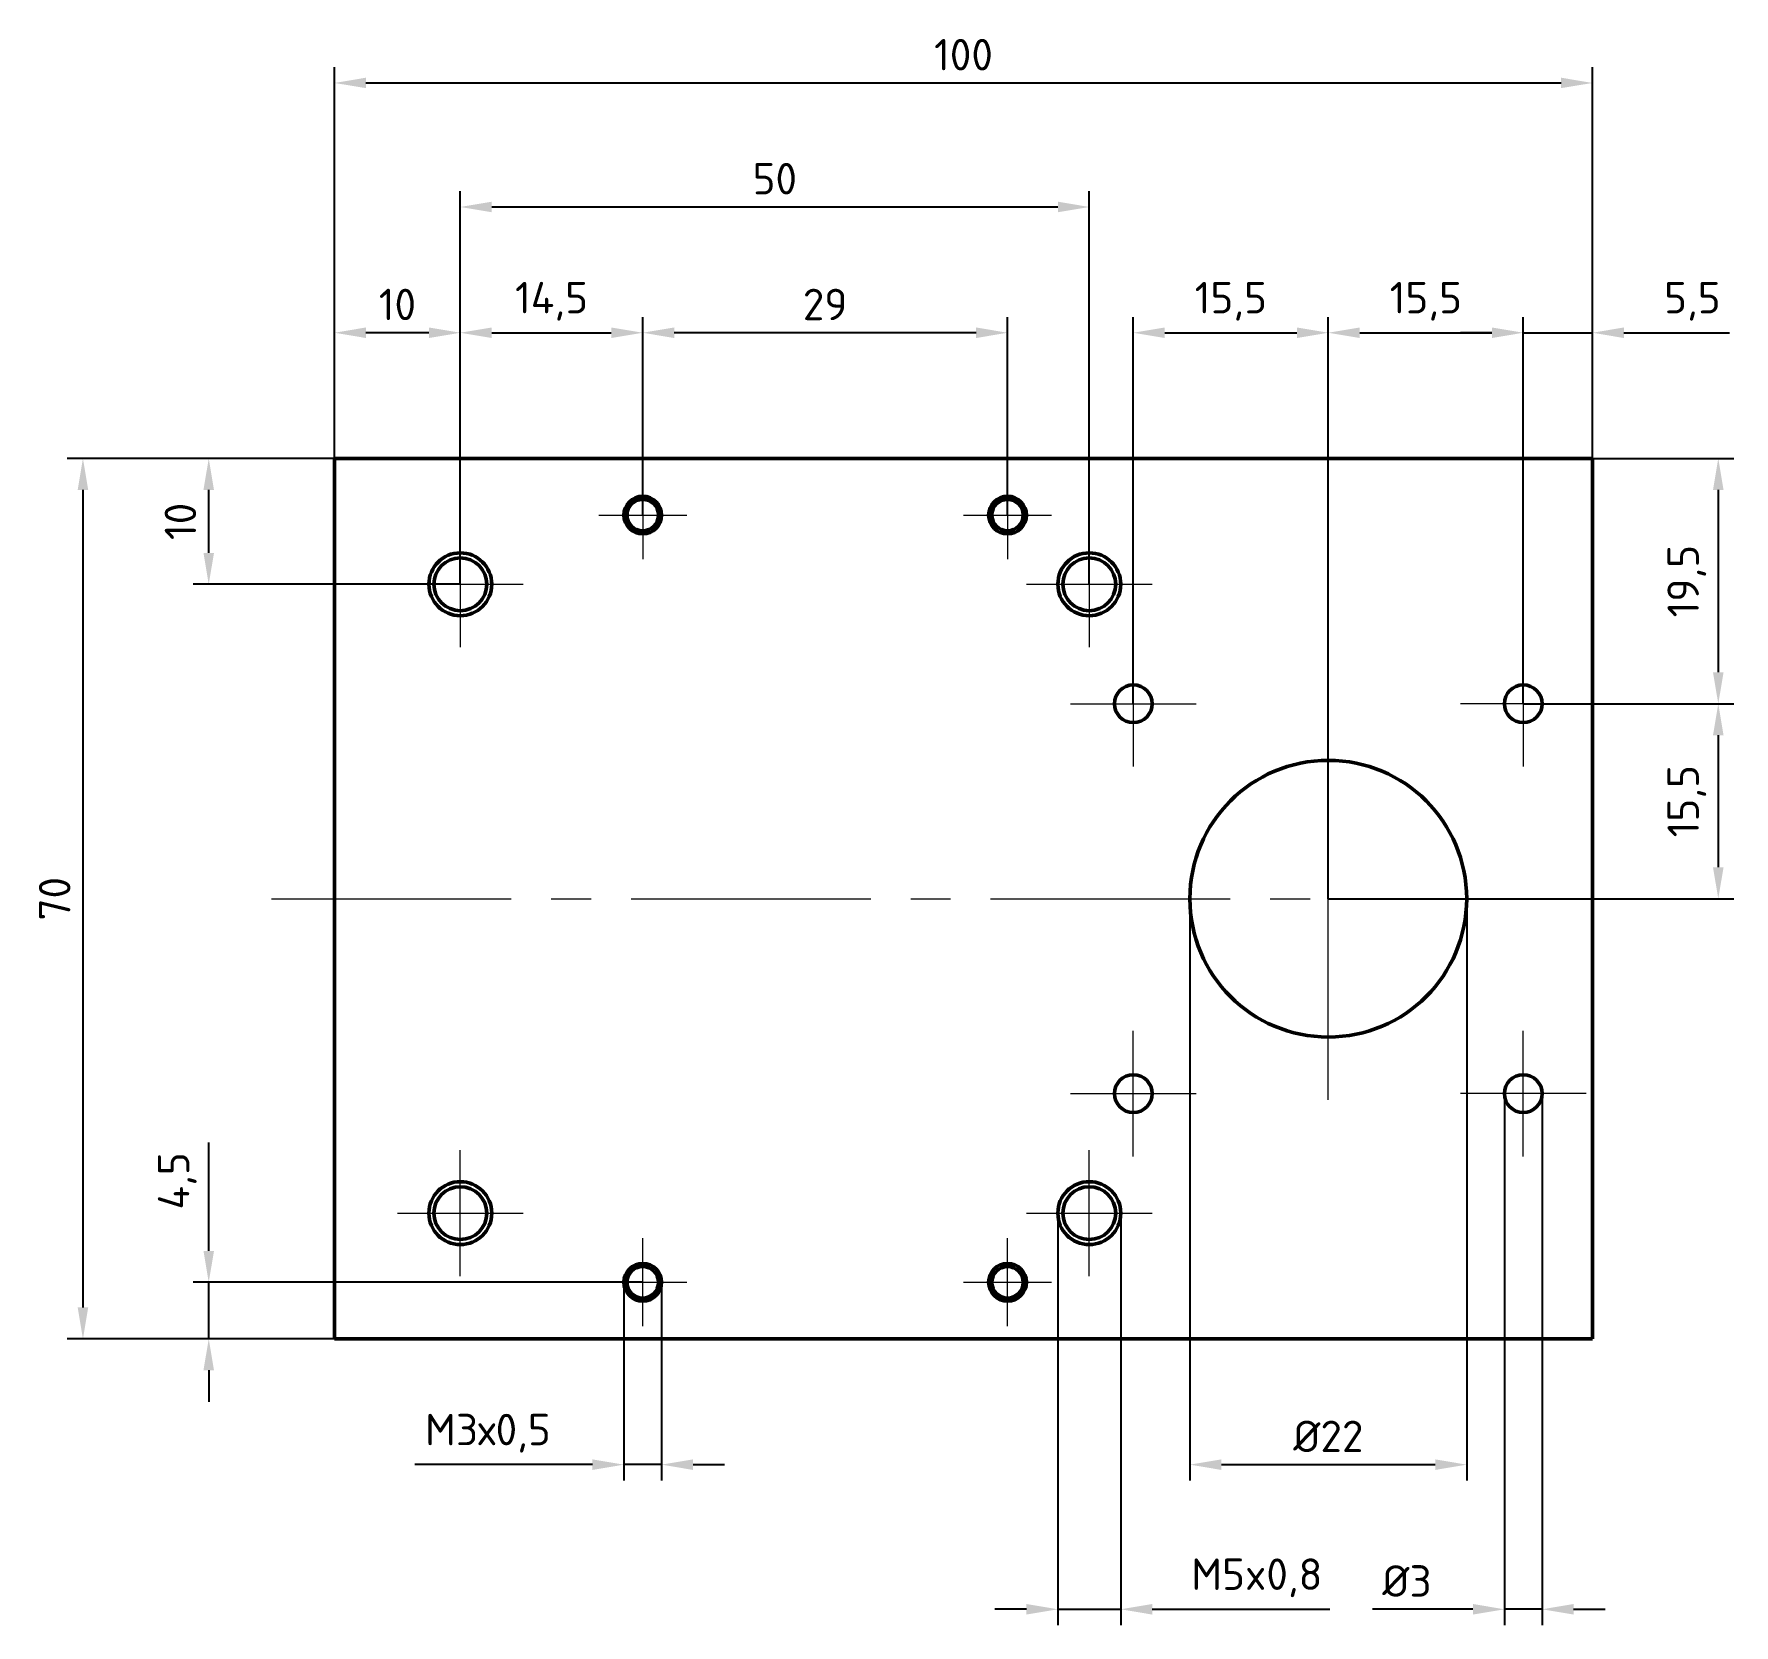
# Model space of a CAD drawing. Header units: millimetres. Extents: x 2426 to 2561, y 2442 to 2569.
import ezdxf

# ---------------------------------------------------------------- set-up
doc = ezdxf.new("R2010")
doc.units = ezdxf.units.MM
doc.linetypes.add('осевая2', pattern=[28.575, 19.05, -3.175, 3.175, -3.175])
doc.layers.get('0').update_dxf_attribs({"lineweight": 50})
doc.layers.add('Осевые', color=150, linetype='осевая2', lineweight=20)
doc.layers.add('Тонкие', color=30, linetype='Continuous', lineweight=20)
doc.styles.get("Standard").update_dxf_attribs({"font": 'isocpeur.ttf'})
doc.dimstyles.new('ISO-25', dxfattribs={"dimtxt": 2.5, "dimasz": 2.5, "dimexe": 1.25, "dimexo": 0, "dimgap": 1, "dimtad": 1, "dimtxsty": 'Standard', "dimcen": 2.5, "dimadec": 0, "dimazin": 0, "dimtfac": 1, "dimtmove": 0, "dimatfit": 3, "dimfxl": 1, "dimarcsym": 0})

# ---------------------------------------------------------------- blocks, each defined once
blk = doc.blocks.new('*D0')
at = {"layer": 'Тонкие', "color": 0, "lineweight": -2, "transparency": 16777216}
for p, q in [((2450, 2535), (2428.75, 2535)), ((2430, 2532.5), (2430, 2467.5)), ((2450, 2465), (2428.75, 2465))]:
    blk.add_line(p, q, dxfattribs=at)
at = {"layer": 'Тонкие', "color": 0, "transparency": 16777216}
for points in [[(2429.58, 2532.5), (2430.42, 2532.5), (2430, 2535)], [(2429.58, 2467.5), (2430.42, 2467.5), (2430, 2465)]]:
    blk.add_solid(points, dxfattribs=at)
at = {"layer": 'Тонкие', "color": 0, "transparency": 16777216, "insert": (2427.75, 2500), "char_height": 2.5, "attachment_point": 5, "rotation": 90}
blk.add_mtext('70', dxfattribs=at)
blk = doc.blocks.new('*D1')
at = {"layer": 'Тонкие', "color": 0, "lineweight": -2, "transparency": 16777216}
for p, q in [((2460, 2525), (2460, 2546.25)), ((2474.5, 2530.5), (2474.5, 2546.25)), ((2462.5, 2545), (2472, 2545))]:
    blk.add_line(p, q, dxfattribs=at)
at = {"layer": 'Тонкие', "color": 0, "transparency": 16777216}
for points in [[(2462.5, 2545.42), (2462.5, 2544.58), (2460, 2545)], [(2472, 2545.42), (2472, 2544.58), (2474.5, 2545)]]:
    blk.add_solid(points, dxfattribs=at)
at = {"layer": 'Тонкие', "color": 0, "transparency": 16777216, "insert": (2467.25, 2547.5), "char_height": 2.5, "attachment_point": 5}
blk.add_mtext('14,5', dxfattribs=at)
blk = doc.blocks.new('*D2')
at = {"layer": 'Тонкие', "color": 0, "lineweight": -2, "transparency": 16777216}
for p, q in [((2450, 2535), (2450, 2566.11)), ((2550, 2535), (2550, 2566.11)), ((2452.5, 2564.86), (2547.5, 2564.86))]:
    blk.add_line(p, q, dxfattribs=at)
at = {"layer": 'Тонкие', "color": 0, "transparency": 16777216}
for points in [[(2452.5, 2565.28), (2452.5, 2564.45), (2450, 2564.86)], [(2547.5, 2565.28), (2547.5, 2564.45), (2550, 2564.86)]]:
    blk.add_solid(points, dxfattribs=at)
at = {"layer": 'Тонкие', "color": 0, "transparency": 16777216, "insert": (2500, 2567.11), "char_height": 2.5, "attachment_point": 5}
blk.add_mtext('100', dxfattribs=at)
blk = doc.blocks.new('*D3')
at = {"layer": 'Тонкие', "color": 0, "lineweight": -2, "transparency": 16777216}
for p, q in [((2450, 2535), (2450, 2546.25)), ((2460, 2525), (2460, 2546.25)), ((2457.5, 2545), (2452.5, 2545))]:
    blk.add_line(p, q, dxfattribs=at)
at = {"layer": 'Тонкие', "color": 0, "transparency": 16777216}
for points in [[(2452.5, 2545.42), (2452.5, 2544.58), (2450, 2545)], [(2457.5, 2545.42), (2457.5, 2544.58), (2460, 2545)]]:
    blk.add_solid(points, dxfattribs=at)
at = {"layer": 'Тонкие', "color": 0, "transparency": 16777216, "insert": (2455, 2547.25), "char_height": 2.5, "attachment_point": 5}
blk.add_mtext('10', dxfattribs=at)
blk = doc.blocks.new('*D4')
at = {"layer": 'Тонкие', "color": 0, "lineweight": -2, "transparency": 16777216}
for p, q in [((2450, 2535), (2438.75, 2535)), ((2440, 2527.5), (2440, 2532.5)), ((2460, 2525), (2438.75, 2525))]:
    blk.add_line(p, q, dxfattribs=at)
at = {"layer": 'Тонкие', "color": 0, "transparency": 16777216}
for points in [[(2439.58, 2532.5), (2440.42, 2532.5), (2440, 2535)], [(2439.58, 2527.5), (2440.42, 2527.5), (2440, 2525)]]:
    blk.add_solid(points, dxfattribs=at)
at = {"layer": 'Тонкие', "color": 0, "transparency": 16777216, "insert": (2437.75, 2530), "char_height": 2.5, "attachment_point": 5, "rotation": 90}
blk.add_mtext('10', dxfattribs=at)
blk = doc.blocks.new('*D5')
at = {"layer": 'Тонкие', "color": 0, "lineweight": -2, "transparency": 16777216}
for p, q in [((2507.5, 2475), (2507.5, 2442.25)), ((2512.5, 2475), (2512.5, 2442.25)), ((2505, 2443.5), (2502.5, 2443.5)), ((2507.5, 2443.5), (2512.5, 2443.5)), ((2515, 2443.5), (2529.12, 2443.5))]:
    blk.add_line(p, q, dxfattribs=at)
at = {"layer": 'Тонкие', "color": 0, "transparency": 16777216}
for points in [[(2505, 2443.92), (2505, 2443.08), (2507.5, 2443.5)], [(2515, 2443.92), (2515, 2443.08), (2512.5, 2443.5)]]:
    blk.add_solid(points, dxfattribs=at)
at = {"layer": 'Тонкие', "color": 0, "transparency": 16777216, "insert": (2523.31, 2446), "char_height": 2.5, "attachment_point": 5}
blk.add_mtext('М5x0,8', dxfattribs=at)
blk = doc.blocks.new('*D6')
at = {"layer": 'Тонкие', "color": 0, "lineweight": -2, "transparency": 16777216}
for p, q in [((2543, 2484.5), (2543, 2442.25)), ((2546, 2484.5), (2546, 2442.25)), ((2540.5, 2443.5), (2532.5, 2443.5)), ((2546, 2443.5), (2543, 2443.5)), ((2548.5, 2443.5), (2551, 2443.5))]:
    blk.add_line(p, q, dxfattribs=at)
at = {"layer": 'Тонкие', "color": 0, "transparency": 16777216}
for points in [[(2540.5, 2443.92), (2540.5, 2443.08), (2543, 2443.5)], [(2548.5, 2443.92), (2548.5, 2443.08), (2546, 2443.5)]]:
    blk.add_solid(points, dxfattribs=at)
at = {"layer": 'Тонкие', "color": 0, "transparency": 16777216, "insert": (2535.25, 2445.75), "char_height": 2.5, "attachment_point": 5}
blk.add_mtext('%%C3', dxfattribs=at)
blk = doc.blocks.new('*D7')
at = {"layer": 'Тонкие', "color": 0, "lineweight": -2, "transparency": 16777216}
for p, q in [((2513.5, 2515.5), (2513.5, 2546.25)), ((2529, 2500), (2529, 2546.25)), ((2516, 2545), (2526.5, 2545))]:
    blk.add_line(p, q, dxfattribs=at)
at = {"layer": 'Тонкие', "color": 0, "transparency": 16777216}
for points in [[(2516, 2545.42), (2516, 2544.58), (2513.5, 2545)], [(2526.5, 2545.42), (2526.5, 2544.58), (2529, 2545)]]:
    blk.add_solid(points, dxfattribs=at)
at = {"layer": 'Тонкие', "color": 0, "transparency": 16777216, "insert": (2521.25, 2547.5), "char_height": 2.5, "attachment_point": 5}
blk.add_mtext('15,5', dxfattribs=at)
blk = doc.blocks.new('*D8')
at = {"layer": 'Тонкие', "color": 0, "lineweight": -2, "transparency": 16777216}
for p, q in [((2529, 2500), (2529, 2546.25)), ((2544.5, 2515.5), (2544.5, 2546.25)), ((2531.5, 2545), (2542, 2545))]:
    blk.add_line(p, q, dxfattribs=at)
at = {"layer": 'Тонкие', "color": 0, "transparency": 16777216}
for points in [[(2531.5, 2545.42), (2531.5, 2544.58), (2529, 2545)], [(2542, 2545.42), (2542, 2544.58), (2544.5, 2545)]]:
    blk.add_solid(points, dxfattribs=at)
at = {"layer": 'Тонкие', "color": 0, "transparency": 16777216, "insert": (2536.75, 2547.5), "char_height": 2.5, "attachment_point": 5}
blk.add_mtext('15,5', dxfattribs=at)
blk = doc.blocks.new('*D9')
at = {"layer": 'Тонкие', "color": 0, "lineweight": -2, "transparency": 16777216}
for p, q in [((2544.5, 2515.5), (2544.5, 2546.25)), ((2550, 2535), (2550, 2546.25)), ((2542, 2545), (2539.5, 2545)), ((2544.5, 2545), (2550, 2545)), ((2552.5, 2545), (2560.88, 2545))]:
    blk.add_line(p, q, dxfattribs=at)
at = {"layer": 'Тонкие', "color": 0, "transparency": 16777216}
for points in [[(2542, 2545.42), (2542, 2544.58), (2544.5, 2545)], [(2552.5, 2545.42), (2552.5, 2544.58), (2550, 2545)]]:
    blk.add_solid(points, dxfattribs=at)
at = {"layer": 'Тонкие', "color": 0, "transparency": 16777216, "insert": (2557.94, 2547.5), "char_height": 2.5, "attachment_point": 5}
blk.add_mtext('5,5', dxfattribs=at)
blk = doc.blocks.new('*D10')
at = {"layer": 'Тонкие', "color": 0, "lineweight": -2, "transparency": 16777216}
for p, q in [((2550, 2535), (2561.25, 2535)), ((2560, 2532.5), (2560, 2518)), ((2544.5, 2515.5), (2561.25, 2515.5))]:
    blk.add_line(p, q, dxfattribs=at)
at = {"layer": 'Тонкие', "color": 0, "transparency": 16777216}
for points in [[(2559.58, 2532.5), (2560.42, 2532.5), (2560, 2535)], [(2559.58, 2518), (2560.42, 2518), (2560, 2515.5)]]:
    blk.add_solid(points, dxfattribs=at)
at = {"layer": 'Тонкие', "color": 0, "transparency": 16777216, "insert": (2557.5, 2525.25), "char_height": 2.5, "attachment_point": 5, "rotation": 90}
blk.add_mtext('19,5', dxfattribs=at)
blk = doc.blocks.new('*D11')
at = {"layer": 'Тонкие', "color": 0, "lineweight": -2, "transparency": 16777216}
for p, q in [((2544.5, 2515.5), (2561.25, 2515.5)), ((2560, 2513), (2560, 2502.5)), ((2529, 2500), (2561.25, 2500))]:
    blk.add_line(p, q, dxfattribs=at)
at = {"layer": 'Тонкие', "color": 0, "transparency": 16777216}
for points in [[(2559.58, 2513), (2560.42, 2513), (2560, 2515.5)], [(2559.58, 2502.5), (2560.42, 2502.5), (2560, 2500)]]:
    blk.add_solid(points, dxfattribs=at)
at = {"layer": 'Тонкие', "color": 0, "transparency": 16777216, "insert": (2557.5, 2507.75), "char_height": 2.5, "attachment_point": 5, "rotation": 90}
blk.add_mtext('15,5', dxfattribs=at)
blk = doc.blocks.new('*D12')
at = {"layer": 'Тонкие', "color": 0, "lineweight": -2, "transparency": 16777216}
for p, q in [((2518, 2500), (2518, 2453.75)), ((2540, 2500), (2540, 2453.75)), ((2520.5, 2455), (2537.5, 2455))]:
    blk.add_line(p, q, dxfattribs=at)
at = {"layer": 'Тонкие', "color": 0, "transparency": 16777216}
for points in [[(2520.5, 2455.42), (2520.5, 2454.58), (2518, 2455)], [(2537.5, 2455.42), (2537.5, 2454.58), (2540, 2455)]]:
    blk.add_solid(points, dxfattribs=at)
at = {"layer": 'Тонкие', "color": 0, "transparency": 16777216, "insert": (2529, 2457.25), "char_height": 2.5, "attachment_point": 5}
blk.add_mtext('%%C22', dxfattribs=at)
blk = doc.blocks.new('*D13')
at = {"layer": 'Тонкие', "color": 0, "lineweight": -2, "transparency": 16777216}
for p, q in [((2473, 2469.5), (2473, 2453.75)), ((2476, 2469.5), (2476, 2453.75)), ((2470.5, 2455), (2456.38, 2455)), ((2476, 2455), (2473, 2455)), ((2478.5, 2455), (2481, 2455))]:
    blk.add_line(p, q, dxfattribs=at)
at = {"layer": 'Тонкие', "color": 0, "transparency": 16777216}
for points in [[(2470.5, 2455.42), (2470.5, 2454.58), (2473, 2455)], [(2478.5, 2455.42), (2478.5, 2454.58), (2476, 2455)]]:
    blk.add_solid(points, dxfattribs=at)
at = {"layer": 'Тонкие', "color": 0, "transparency": 16777216, "insert": (2462.19, 2457.5), "char_height": 2.5, "attachment_point": 5}
blk.add_mtext('М3х0,5', dxfattribs=at)
blk = doc.blocks.new('*D14')
at = {"layer": 'Тонкие', "color": 0, "lineweight": -2, "transparency": 16777216}
for p, q in [((2474.5, 2530.5), (2474.5, 2546.25)), ((2503.5, 2530.5), (2503.5, 2546.25)), ((2501, 2545), (2477, 2545))]:
    blk.add_line(p, q, dxfattribs=at)
at = {"layer": 'Тонкие', "color": 0, "transparency": 16777216}
for points in [[(2477, 2545.42), (2477, 2544.58), (2474.5, 2545)], [(2501, 2545.42), (2501, 2544.58), (2503.5, 2545)]]:
    blk.add_solid(points, dxfattribs=at)
at = {"layer": 'Тонкие', "color": 0, "transparency": 16777216, "insert": (2489, 2547.25), "char_height": 2.5, "attachment_point": 5}
blk.add_mtext('29', dxfattribs=at)
blk = doc.blocks.new('*D15')
at = {"layer": 'Тонкие', "color": 0, "lineweight": -2, "transparency": 16777216}
for p, q in [((2440, 2472), (2440, 2480.62)), ((2474.5, 2469.5), (2438.75, 2469.5)), ((2440, 2465), (2440, 2469.5)), ((2450, 2465), (2438.75, 2465)), ((2440, 2462.5), (2440, 2460))]:
    blk.add_line(p, q, dxfattribs=at)
at = {"layer": 'Тонкие', "color": 0, "transparency": 16777216}
for points in [[(2439.58, 2472), (2440.42, 2472), (2440, 2469.5)], [(2439.58, 2462.5), (2440.42, 2462.5), (2440, 2465)]]:
    blk.add_solid(points, dxfattribs=at)
at = {"layer": 'Тонкие', "color": 0, "transparency": 16777216, "insert": (2437.5, 2477.56), "char_height": 2.5, "attachment_point": 5, "rotation": 90}
blk.add_mtext('4,5', dxfattribs=at)
blk = doc.blocks.new('*D16')
at = {"layer": 'Тонкие', "color": 0, "lineweight": -2, "transparency": 16777216}
for p, q in [((2460, 2525), (2460, 2556.25)), ((2510, 2525), (2510, 2556.25)), ((2462.5, 2555), (2507.5, 2555))]:
    blk.add_line(p, q, dxfattribs=at)
at = {"layer": 'Тонкие', "color": 0, "transparency": 16777216}
for points in [[(2462.5, 2555.42), (2462.5, 2554.58), (2460, 2555)], [(2507.5, 2555.42), (2507.5, 2554.58), (2510, 2555)]]:
    blk.add_solid(points, dxfattribs=at)
at = {"layer": 'Тонкие', "color": 0, "transparency": 16777216, "insert": (2485, 2557.25), "char_height": 2.5, "attachment_point": 5}
blk.add_mtext('50', dxfattribs=at)

msp = doc.modelspace()

# ---------------------------------------------------------------- linework, layer by layer
for p, q in [((2450, 2535), (2450, 2465)), ((2550, 2535), (2450, 2535)), ((2550, 2465), (2550, 2535)), ((2450, 2465), (2550, 2465))]:
    msp.add_line(p, q)
for centre, radius in [((2474.5, 2530.5), 1.5), ((2474.5, 2530.5), 1.25), ((2503.5, 2530.5), 1.5), ((2503.5, 2530.5), 1.25), ((2460, 2525), 2.5), ((2510, 2525), 2.5), ((2460, 2525), 2.1), ((2510, 2525), 2.1), ((2513.5, 2515.5), 1.5), ((2544.5, 2515.5), 1.5), ((2529, 2500), 11), ((2513.5, 2484.5), 1.5), ((2544.5, 2484.5), 1.5), ((2460, 2475), 2.5), ((2510, 2475), 2.5), ((2460, 2475), 2.1), ((2510, 2475), 2.1), ((2474.5, 2469.5), 1.5), ((2474.5, 2469.5), 1.25), ((2503.5, 2469.5), 1.5), ((2503.5, 2469.5), 1.25)]:
    msp.add_circle(centre, radius)
at = {"layer": 'Осевые'}
for p, q in [((2474.5, 2534), (2474.5, 2527)), ((2503.5, 2534), (2503.5, 2527)), ((2460, 2530), (2460, 2520)), ((2471, 2530.5), (2478, 2530.5)), ((2500, 2530.5), (2507, 2530.5)), ((2510, 2530), (2510, 2520)), ((2455, 2525), (2465, 2525)), ((2505, 2525), (2515, 2525)), ((2513.5, 2520.5), (2513.5, 2510.5)), ((2544.5, 2520.5), (2544.5, 2510.5)), ((2508.5, 2515.5), (2518.5, 2515.5)), ((2529, 2484), (2529, 2516)), ((2549.5, 2515.5), (2539.5, 2515.5)), ((2445, 2500), (2555, 2500)), ((2513.5, 2479.5), (2513.5, 2489.5)), ((2544.5, 2479.5), (2544.5, 2489.5)), ((2508.5, 2484.5), (2518.5, 2484.5)), ((2549.5, 2484.5), (2539.5, 2484.5)), ((2460, 2470), (2460, 2480)), ((2510, 2470), (2510, 2480)), ((2455, 2475), (2465, 2475)), ((2505, 2475), (2515, 2475)), ((2474.5, 2466), (2474.5, 2473)), ((2503.5, 2466), (2503.5, 2473)), ((2471, 2469.5), (2478, 2469.5)), ((2500, 2469.5), (2507, 2469.5))]:
    msp.add_line(p, q, dxfattribs=at)

# ---------------------------------------------------------------- dimensions: what is measured, and where the dimension line sits
at = {"layer": 'Тонкие'}
for base, p1, p2, angle, picture, middle in [((2550, 2564.864), (2450, 2535), (2550, 2535), 180, '*D2', (2500, 2567.114)), ((2529, 2545), (2513.5, 2515.5), (2529, 2500), 180, '*D7', (2521.25, 2547.5)), ((2544.5, 2545), (2529, 2500), (2544.5, 2515.5), 180, '*D8', (2536.75, 2547.5)), ((2550, 2545), (2544.5, 2515.5), (2550, 2535), 180, '*D9', (2557.938, 2547.5)), ((2430, 2465), (2450, 2535), (2450, 2465), 90, '*D0', (2427.75, 2500)), ((2440, 2535), (2460, 2525), (2450, 2535), 90, '*D4', (2437.75, 2530)), ((2560, 2515.5), (2550, 2535), (2544.5, 2515.5), 90, '*D10', (2557.5, 2525.25)), ((2560, 2500), (2544.5, 2515.5), (2529, 2500), 90, '*D11', (2557.5, 2507.75)), ((2440, 2469.5), (2450, 2465), (2474.5, 2469.5), 270, '*D15', (2437.5, 2477.563))]:
    dim = msp.add_linear_dim(base=base, p1=p1, p2=p2, angle=angle, dimstyle='ISO-25', dxfattribs=at)
    dim.commit()
    dim.dimension.update_dxf_attribs({"geometry": picture, "text_midpoint": middle})
for base, p1, p2, picture, middle in [((2510, 2555), (2460, 2525), (2510, 2525), '*D16', (2485, 2557.25)), ((2450, 2545), (2460, 2525), (2450, 2535), '*D3', (2455, 2547.25)), ((2474.5, 2545), (2460, 2525), (2474.5, 2530.5), '*D1', (2467.25, 2547.5)), ((2474.5, 2545), (2503.5, 2530.5), (2474.5, 2530.5), '*D14', (2489, 2547.25))]:
    dim = msp.add_linear_dim(base=base, p1=p1, p2=p2, dimstyle='ISO-25', dxfattribs=at)
    dim.commit()
    dim.dimension.update_dxf_attribs({"geometry": picture, "text_midpoint": middle})
for base, p1, p2, text, picture, middle in [((2540, 2455), (2518, 2500), (2540, 2500), '%%C<>', '*D12', (2529, 2457.25)), ((2543, 2443.5), (2546, 2484.5), (2543, 2484.5), '%%C<>', '*D6', (2535.25, 2445.75)), ((2512.5, 2443.5), (2507.5, 2475), (2512.5, 2475), 'М<>x0,8', '*D5', (2523.312, 2446))]:
    dim = msp.add_linear_dim(base=base, p1=p1, p2=p2, angle=180, text=text, dimstyle='ISO-25', dxfattribs=at)
    dim.commit()
    dim.dimension.update_dxf_attribs({"geometry": picture, "text_midpoint": middle})
dim = msp.add_linear_dim(base=(2473, 2455), p1=(2476, 2469.5), p2=(2473, 2469.5), text='М<>х0,5', dimstyle='ISO-25', dxfattribs=at)
dim.commit()
dim.dimension.update_dxf_attribs({"geometry": '*D13', "text_midpoint": (2462.188, 2457.5)})

doc.saveas('drawing.dxf')
